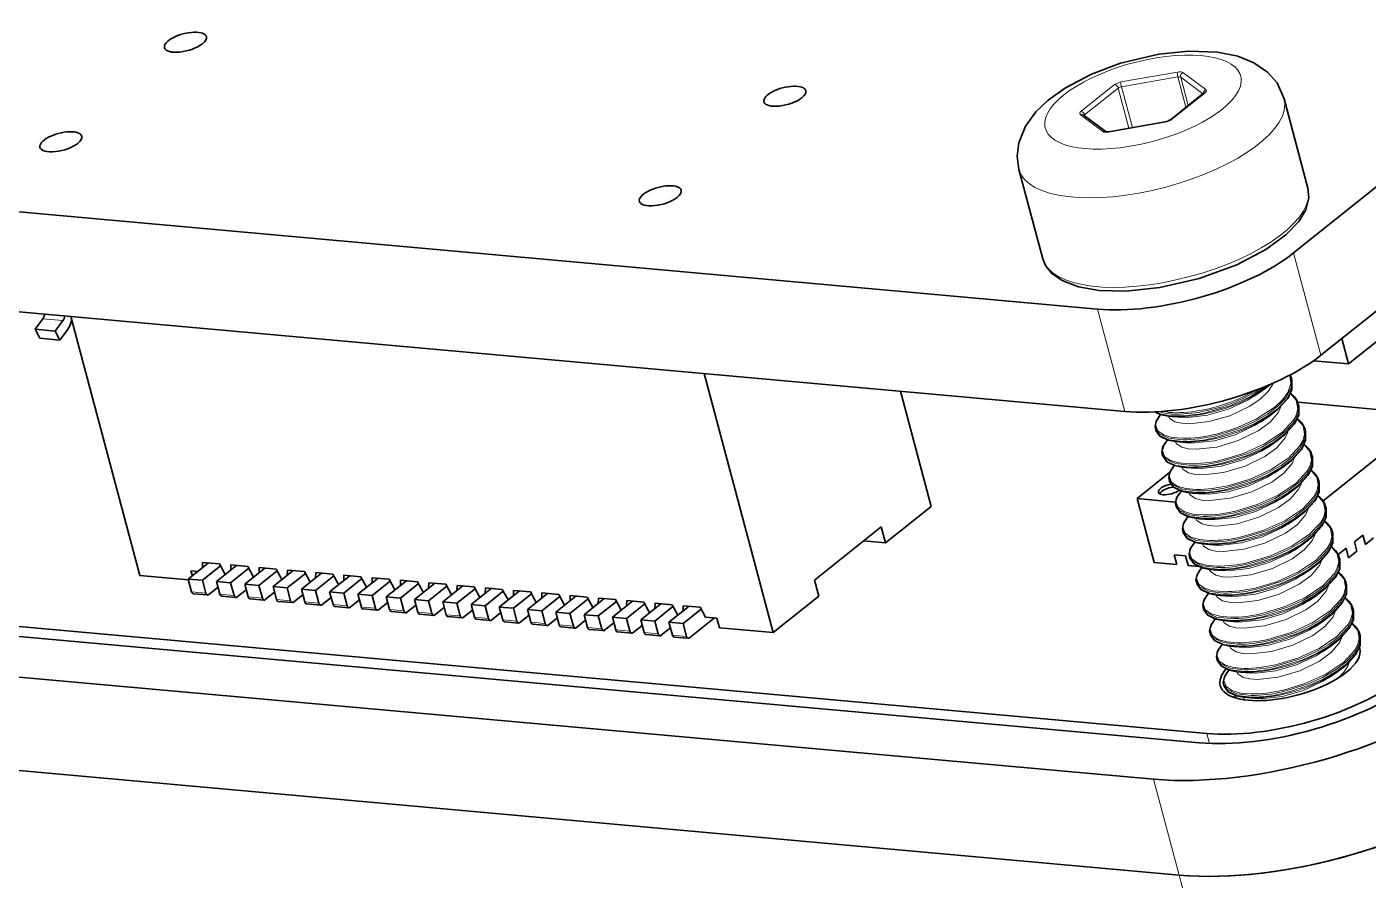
# Model space of a CAD drawing. Extents: x 370 to 946, y 143 to 764.
# Drawn here: x 811.19 to 829.77, y 668.58 to 680.4 of the extents above; entities that cross this region are included whole.
import ezdxf

# ---------------------------------------------------------------- set-up
doc = ezdxf.new("R2010")
doc.units = 0

msp = doc.modelspace()

# ---------------------------------------------------------------- linework, layer by layer
at = {"color": 7, "lineweight": 35, "ltscale": 0.239591}
msp.add_line((828.736, 677.27), (836.224, 683.253), dxfattribs=at)
at = {"color": 7, "lineweight": 35, "ltscale": 0.288073}
msp.add_line((829.114, 675.854), (838.117, 683.047), dxfattribs=at)
at = {"color": 7, "lineweight": 35, "ltscale": 0.290484}
msp.add_line((838.573, 682.985), (829.496, 675.732), dxfattribs=at)
at = {"color": 7, "lineweight": 13, "ltscale": 0.019812}
msp.add_line((827.126, 679.774), (826.345, 679.638), dxfattribs=at)
at = {"color": 7, "lineweight": 13, "ltscale": 0.019811}
msp.add_line((827.133, 679.708), (826.352, 679.572), dxfattribs=at)
at = {"color": 7, "lineweight": 13, "ltscale": 0.010886}
msp.add_line((827.245, 679.287), (827.133, 679.708), dxfattribs=at)
at = {"color": 7, "lineweight": 13, "ltscale": 0.009603}
msp.add_line((827.48, 679.475), (827.172, 679.704), dxfattribs=at)
at = {"color": 7, "lineweight": 13, "ltscale": 0.010145}
msp.add_line((827.276, 679.312), (827.172, 679.704), dxfattribs=at)
at = {"color": 7, "lineweight": 13, "ltscale": 0.009841}
for p, q in [((827.52, 679.532), (827.204, 679.767)), ((825.781, 679.186), (826.096, 678.951))]:
    msp.add_line(p, q, dxfattribs=at)
at = {"color": 7, "lineweight": 13, "ltscale": 0.014879}
for p, q in [((826.256, 679.601), (825.791, 679.23)), ((826.307, 679.553), (825.842, 679.182))]:
    msp.add_line(p, q, dxfattribs=at)
at = {"color": 7, "lineweight": 13, "ltscale": 0.014381}
msp.add_line((826.456, 678.998), (826.307, 679.553), dxfattribs=at)
at = {"color": 7, "lineweight": 13, "ltscale": 0.014637}
msp.add_line((826.503, 679.006), (826.352, 679.572), dxfattribs=at)
at = {"color": 7, "lineweight": 35, "ltscale": 0.014879}
msp.add_line((827.025, 679.111), (827.49, 679.483), dxfattribs=at)
at = {"color": 7, "lineweight": 13, "ltscale": 0.01488}
msp.add_line((827.044, 679.117), (827.509, 679.488), dxfattribs=at)
at = {"color": 7, "lineweight": 35, "ltscale": 0.000136103}
msp.add_line((827.49, 679.483), (827.494, 679.487), dxfattribs=at)
at = {"color": 7, "lineweight": 35, "ltscale": 0.032071}
for p, q in [((828.935, 678.167), (828.604, 679.406)), ((825.264, 677.187), (824.933, 678.427))]:
    msp.add_line(p, q, dxfattribs=at)
at = {"color": 7, "lineweight": 35, "ltscale": 0.009841}
msp.add_line((825.823, 679.182), (826.139, 678.947), dxfattribs=at)
at = {"color": 7, "lineweight": 13, "ltscale": 0.000470419}
msp.add_line((825.847, 679.164), (825.842, 679.182), dxfattribs=at)
at = {"color": 7, "lineweight": 13, "ltscale": 0.019813}
msp.add_line((826.175, 678.944), (826.955, 679.081), dxfattribs=at)
at = {"color": 7, "lineweight": 35, "ltscale": 0.019811}
msp.add_line((826.178, 678.949), (826.959, 679.086), dxfattribs=at)
at = {"color": 7, "lineweight": 35}
for p, q in [((803.31, 678.539), (826.02, 676.492)), ((803.688, 677.122), (826.398, 675.076)), ((827.536, 670.615), (804.826, 672.661)), ((827.43, 670.487), (804.72, 672.533)), ((804.087, 672.027), (826.797, 669.981)), ((827.152, 668.653), (804.442, 670.699)), ((804.442, 670.699), (827.152, 668.653))]:
    msp.add_line(p, q, dxfattribs=at)
at = {"color": 7, "lineweight": 13, "ltscale": 0.036652}
for p, q in [((829.114, 675.854), (828.736, 677.27)), ((826.398, 675.076), (826.02, 676.492))]:
    msp.add_line(p, q, dxfattribs=at)
at = {"color": 7, "lineweight": 35, "ltscale": 0.004451}
for p, q in [((811.415, 676.357), (811.31, 676.213)), ((811.652, 676.063), (811.757, 676.207))]:
    msp.add_line(p, q, dxfattribs=at)
at = {"color": 7, "lineweight": 13, "ltscale": 0.006979}
msp.add_line((811.693, 676.332), (811.415, 676.357), dxfattribs=at)
at = {"color": 7, "lineweight": 35, "ltscale": 0.00445}
msp.add_line((811.693, 676.332), (811.588, 676.188), dxfattribs=at)
at = {"color": 7, "lineweight": 35, "ltscale": 0.092838}
msp.add_line((811.801, 676.391), (812.759, 672.803), dxfattribs=at)
at = {"color": 7, "lineweight": 35, "ltscale": 0.003514}
msp.add_line((811.31, 676.213), (811.374, 676.088), dxfattribs=at)
at = {"color": 7, "lineweight": 35, "ltscale": 0.006978}
msp.add_line((811.588, 676.188), (811.31, 676.213), dxfattribs=at)
at = {"color": 7, "lineweight": 35, "ltscale": 0.003516}
msp.add_line((811.588, 676.188), (811.652, 676.063), dxfattribs=at)
at = {"color": 7, "lineweight": 35, "ltscale": 0.006979}
msp.add_line((811.652, 676.063), (811.374, 676.088), dxfattribs=at)
at = {"color": 7, "lineweight": 35, "ltscale": 0.009098}
msp.add_line((829.402, 676.083), (829.496, 675.732), dxfattribs=at)
at = {"color": 7, "lineweight": 35, "ltscale": 0.012189}
msp.add_line((829.496, 675.732), (829.01, 675.776), dxfattribs=at)
at = {"color": 7, "lineweight": 35, "ltscale": 0.092837}
msp.add_line((820.572, 675.601), (821.53, 672.013), dxfattribs=at)
at = {"color": 7, "lineweight": 35, "ltscale": 0.000356289}
msp.add_line((828.688, 675.58), (828.694, 675.567), dxfattribs=at)
at = {"color": 7, "lineweight": 35, "ltscale": 0.000948534}
for p, q in [((828.694, 675.567), (828.707, 675.531)), ((829.261, 673.442), (829.274, 673.406))]:
    msp.add_line(p, q, dxfattribs=at)
at = {"color": 7, "lineweight": 35, "ltscale": 0.000614414}
for p, q in [((828.713, 675.507), (828.707, 675.531)), ((828.808, 675.153), (828.801, 675.177)), ((826.828, 674.815), (826.822, 674.838)), ((828.902, 674.799), (828.896, 674.823)), ((826.923, 674.46), (826.916, 674.484)), ((827.017, 674.106), (827.011, 674.13)), ((829.091, 674.091), (829.085, 674.115)), ((827.112, 673.752), (827.105, 673.776)), ((829.186, 673.737), (829.179, 673.76)), ((827.206, 673.398), (827.2, 673.422)), ((829.28, 673.383), (829.274, 673.406)), ((829.469, 672.674), (829.463, 672.698)), ((827.49, 672.336), (827.483, 672.359)), ((827.584, 671.982), (827.578, 672.005)), ((829.658, 671.966), (829.652, 671.99)), ((827.773, 671.273), (827.767, 671.297))]:
    msp.add_line(p, q, dxfattribs=at)
at = {"color": 7, "lineweight": 35, "ltscale": 0.041306}
msp.add_line((823.29, 675.356), (823.716, 673.759), dxfattribs=at)
at = {"color": 7, "lineweight": 35, "ltscale": 0.003551}
for p, q in [((828.301, 675.365), (828.184, 675.285)), ((828.396, 675.011), (828.279, 674.931)), ((828.49, 674.657), (828.373, 674.577)), ((828.963, 672.886), (828.846, 672.806)), ((829.152, 672.178), (829.035, 672.098))]:
    msp.add_line(p, q, dxfattribs=at)
at = {"color": 7, "lineweight": 35, "ltscale": 0.00095049}
msp.add_line((828.788, 675.213), (828.801, 675.177), dxfattribs=at)
at = {"color": 7, "lineweight": 35, "ltscale": 0.046425}
msp.add_line((830.643, 675.035), (828.793, 675.201), dxfattribs=at)
at = {"color": 7, "lineweight": 35, "ltscale": 0.001292}
for p, q in [((827.056, 675.006), (827.005, 675.011)), ((827.34, 673.944), (827.288, 673.949)), ((827.623, 672.881), (827.572, 672.887)), ((827.907, 671.819), (827.855, 671.824))]:
    msp.add_line(p, q, dxfattribs=at)
at = {"color": 7, "lineweight": 13, "ltscale": 0.001647}
for p, q in [((827.122, 675.003), (827.056, 675.006)), ((827.311, 674.295), (827.245, 674.298)), ((827.405, 673.941), (827.34, 673.944)), ((827.594, 673.232), (827.529, 673.235)), ((827.689, 672.878), (827.623, 672.881)), ((827.878, 672.17), (827.812, 672.173)), ((827.972, 671.816), (827.907, 671.819)), ((828.161, 671.108), (828.096, 671.111))]:
    msp.add_line(p, q, dxfattribs=at)
at = {"color": 7, "lineweight": 35, "ltscale": 0.003584}
for p, q in [((827.056, 675.006), (827.199, 674.995)), ((827.34, 673.944), (827.483, 673.932)), ((827.623, 672.881), (827.766, 672.87))]:
    msp.add_line(p, q, dxfattribs=at)
at = {"color": 7, "lineweight": 35, "ltscale": 0.047981}
msp.add_line((829.143, 673.837), (830.643, 675.035), dxfattribs=at)
at = {"color": 7, "lineweight": 13, "ltscale": 0.001747}
for p, q in [((827.199, 674.995), (827.269, 674.992)), ((827.294, 674.641), (827.363, 674.638)), ((827.388, 674.287), (827.458, 674.284)), ((827.483, 673.932), (827.552, 673.93)), ((827.577, 673.578), (827.647, 673.576)), ((827.672, 673.224), (827.741, 673.222)), ((827.766, 672.87), (827.836, 672.868)), ((827.861, 672.516), (827.93, 672.513)), ((827.955, 672.162), (828.025, 672.159)), ((828.144, 671.454), (828.214, 671.451)), ((828.239, 671.1), (828.308, 671.097))]:
    msp.add_line(p, q, dxfattribs=at)
at = {"color": 7, "lineweight": 35, "ltscale": 0.000949967}
for p, q in [((828.883, 674.859), (828.896, 674.823)), ((829.45, 672.734), (829.463, 672.698)), ((829.544, 672.38), (829.557, 672.344))]:
    msp.add_line(p, q, dxfattribs=at)
at = {"color": 7, "lineweight": 35, "ltscale": 0.001293}
for p, q in [((827.151, 674.652), (827.099, 674.657)), ((827.245, 674.298), (827.194, 674.303)), ((827.434, 673.589), (827.383, 673.595)), ((827.529, 673.235), (827.477, 673.241)), ((827.718, 672.527), (827.666, 672.532)), ((827.812, 672.173), (827.761, 672.178)), ((828.001, 671.465), (827.95, 671.47)), ((828.096, 671.111), (828.044, 671.116))]:
    msp.add_line(p, q, dxfattribs=at)
at = {"color": 7, "lineweight": 13, "ltscale": 0.001645}
for p, q in [((827.216, 674.649), (827.151, 674.652)), ((827.5, 673.586), (827.434, 673.589)), ((827.783, 672.524), (827.718, 672.527)), ((828.067, 671.462), (828.001, 671.465))]:
    msp.add_line(p, q, dxfattribs=at)
at = {"color": 7, "lineweight": 35, "ltscale": 0.003583}
for p, q in [((827.151, 674.652), (827.294, 674.641)), ((827.245, 674.298), (827.388, 674.287)), ((827.434, 673.589), (827.577, 673.578)), ((827.529, 673.235), (827.672, 673.224)), ((827.718, 672.527), (827.861, 672.516)), ((827.812, 672.173), (827.955, 672.162)), ((827.907, 671.819), (828.05, 671.808)), ((828.001, 671.465), (828.144, 671.454)), ((828.096, 671.111), (828.239, 671.1))]:
    msp.add_line(p, q, dxfattribs=at)
at = {"color": 7, "lineweight": 35, "ltscale": 0.000949057}
for p, q in [((828.977, 674.504), (828.99, 674.469)), ((829.072, 674.15), (829.085, 674.115)), ((829.166, 673.796), (829.179, 673.76)), ((829.355, 673.088), (829.368, 673.052)), ((829.639, 672.026), (829.652, 671.99))]:
    msp.add_line(p, q, dxfattribs=at)
at = {"color": 7, "lineweight": 35, "ltscale": 0.000614022}
for p, q in [((828.997, 674.445), (828.99, 674.469)), ((829.375, 673.029), (829.368, 673.052)), ((827.395, 672.69), (827.389, 672.714)), ((827.679, 671.628), (827.672, 671.651))]:
    msp.add_line(p, q, dxfattribs=at)
at = {"color": 7, "lineweight": 35, "ltscale": 0.003552}
for p, q in [((828.585, 674.303), (828.468, 674.223)), ((828.774, 673.595), (828.657, 673.515)), ((828.868, 673.241), (828.751, 673.16)), ((829.057, 672.532), (828.94, 672.452)), ((829.246, 671.824), (829.129, 671.744))]:
    msp.add_line(p, q, dxfattribs=at)
at = {"color": 7, "lineweight": 35, "ltscale": 0.014436}
msp.add_line((827.019, 674.228), (826.568, 673.867), dxfattribs=at)
at = {"color": 7, "lineweight": 35, "ltscale": 0.003553}
for p, q in [((828.679, 673.949), (828.562, 673.869)), ((829.341, 671.47), (829.224, 671.39))]:
    msp.add_line(p, q, dxfattribs=at)
at = {"color": 7, "lineweight": 35, "ltscale": 0.020249}
msp.add_line((823.716, 673.759), (823.083, 673.254), dxfattribs=at)
at = {"color": 7, "lineweight": 35, "ltscale": 0.01339}
msp.add_line((826.568, 673.867), (827.101, 673.819), dxfattribs=at)
at = {"color": 7, "lineweight": 35, "ltscale": 0.022906}
msp.add_line((826.568, 673.867), (826.804, 672.982), dxfattribs=at)
at = {"color": 7, "lineweight": 35, "ltscale": 0.029453}
msp.add_line((823.024, 673.475), (822.103, 672.74), dxfattribs=at)
at = {"color": 7, "lineweight": 35, "ltscale": 0.005727}
for p, q in [((823.083, 673.254), (823.024, 673.475)), ((822.103, 672.74), (822.162, 672.518))]:
    msp.add_line(p, q, dxfattribs=at)
at = {"color": 7, "lineweight": 35, "ltscale": 0.003682}
for p, q in [((829.693, 673.363), (829.578, 673.271)), ((829.693, 673.363), (829.578, 673.271)), ((829.463, 673.179), (829.348, 673.087)), ((829.463, 673.179), (829.348, 673.087)), ((829.729, 673.23), (829.844, 673.322)), ((829.498, 673.046), (829.613, 673.138))]:
    msp.add_line(p, q, dxfattribs=at)
at = {"color": 7, "lineweight": 35, "ltscale": 0.003437}
for p, q in [((829.729, 673.23), (829.693, 673.363)), ((829.693, 673.363), (829.729, 673.23)), ((827.117, 672.954), (827.082, 673.087)), ((827.082, 673.087), (827.117, 672.954)), ((827.274, 672.94), (827.238, 673.073)), ((827.238, 673.073), (827.274, 672.94)), ((820.786, 672.08), (820.75, 672.213))]:
    msp.add_line(p, q, dxfattribs=at)
at = {"color": 7, "lineweight": 35, "ltscale": 0.007581}
msp.add_line((823.083, 673.254), (822.781, 673.281), dxfattribs=at)
at = {"color": 7, "lineweight": 35, "ltscale": 0.003435}
for p, q in [((829.498, 673.046), (829.463, 673.179)), ((829.463, 673.179), (829.498, 673.046)), ((829.613, 673.138), (829.578, 673.271)), ((829.578, 673.271), (829.613, 673.138))]:
    msp.add_line(p, q, dxfattribs=at)
at = {"color": 7, "lineweight": 35, "ltscale": 0.008919}
for p, q in [((813.429, 672.754), (813.708, 672.977)), ((814.995, 672.613), (815.274, 672.836)), ((815.387, 672.578), (815.665, 672.8)), ((815.778, 672.542), (816.057, 672.765)), ((818.519, 672.295), (818.798, 672.518)), ((818.911, 672.26), (819.189, 672.483)), ((819.302, 672.225), (819.581, 672.448))]:
    msp.add_line(p, q, dxfattribs=at)
at = {"color": 7, "lineweight": 35, "ltscale": 0.00182}
for p, q in [((813.626, 672.911), (813.628, 672.984)), ((814.017, 672.876), (814.019, 672.949)), ((814.409, 672.841), (814.411, 672.913)), ((814.8, 672.805), (814.802, 672.878)), ((816.758, 672.629), (816.76, 672.702)), ((817.15, 672.594), (817.152, 672.666)), ((817.541, 672.558), (817.543, 672.631)), ((817.933, 672.523), (817.935, 672.596)), ((818.324, 672.488), (818.326, 672.561)), ((820.282, 672.311), (820.284, 672.384))]:
    msp.add_line(p, q, dxfattribs=at)
at = {"color": 7, "lineweight": 35, "ltscale": 0.005897}
for p, q in [((813.863, 672.963), (813.628, 672.984)), ((814.254, 672.927), (814.019, 672.949)), ((814.646, 672.892), (814.411, 672.913)), ((815.037, 672.857), (814.802, 672.878)), ((815.429, 672.822), (815.194, 672.843)), ((816.212, 672.751), (815.977, 672.772)), ((816.604, 672.716), (816.369, 672.737)), ((816.995, 672.681), (816.76, 672.702)), ((817.387, 672.645), (817.152, 672.666)), ((818.17, 672.575), (817.935, 672.596)), ((818.561, 672.539), (818.326, 672.561)), ((818.953, 672.504), (818.718, 672.525)), ((819.344, 672.469), (819.109, 672.49)), ((819.736, 672.434), (819.501, 672.455)), ((820.128, 672.398), (819.893, 672.419)), ((820.519, 672.363), (820.284, 672.384))]:
    msp.add_line(p, q, dxfattribs=at)
at = {"color": 7, "lineweight": 35, "ltscale": 0.003885}
for p, q in [((813.863, 672.963), (813.937, 672.826)), ((815.82, 672.786), (815.895, 672.65)), ((816.212, 672.751), (816.287, 672.615)), ((816.604, 672.716), (816.678, 672.579)), ((816.995, 672.681), (817.07, 672.544)), ((818.953, 672.504), (819.027, 672.368)), ((819.736, 672.434), (819.811, 672.297)), ((820.128, 672.398), (820.202, 672.262)), ((820.519, 672.363), (820.594, 672.227))]:
    msp.add_line(p, q, dxfattribs=at)
at = {"color": 7, "lineweight": 35, "ltscale": 0.007863}
msp.add_line((826.804, 672.982), (827.117, 672.954), dxfattribs=at)
at = {"color": 7, "lineweight": 35, "ltscale": 0.003931}
for p, q in [((827.238, 673.073), (827.082, 673.087)), ((827.238, 673.073), (827.082, 673.087)), ((820.75, 672.213), (820.594, 672.227))]:
    msp.add_line(p, q, dxfattribs=at)
at = {"color": 7, "lineweight": 35, "ltscale": 0.000615888}
msp.add_line((827.301, 673.044), (827.294, 673.068), dxfattribs=at)
at = {"color": 7, "lineweight": 35, "ltscale": 0.0169}
msp.add_line((813.432, 672.742), (812.759, 672.803), dxfattribs=at)
at = {"color": 7, "lineweight": 35, "ltscale": 0.001794}
msp.add_line((813.467, 672.869), (813.486, 672.799), dxfattribs=at)
at = {"color": 7, "lineweight": 35, "ltscale": 0.002373}
msp.add_line((813.562, 672.86), (813.467, 672.869), dxfattribs=at)
at = {"color": 7, "lineweight": 35, "ltscale": 0.008055}
for p, q in [((813.625, 672.736), (813.876, 672.938)), ((814.016, 672.701), (814.268, 672.902)), ((814.799, 672.631), (815.051, 672.832)), ((815.191, 672.595), (815.443, 672.796)), ((815.583, 672.56), (815.834, 672.761)), ((816.757, 672.454), (817.009, 672.655)), ((817.149, 672.419), (817.4, 672.62)), ((817.54, 672.384), (817.792, 672.585)), ((818.715, 672.278), (818.967, 672.479)), ((819.107, 672.242), (819.358, 672.444)), ((819.498, 672.207), (819.75, 672.408)), ((820.281, 672.137), (820.533, 672.338))]:
    msp.add_line(p, q, dxfattribs=at)
at = {"color": 7, "lineweight": 35, "ltscale": 0.008918}
for p, q in [((813.821, 672.719), (814.099, 672.941)), ((814.212, 672.684), (814.491, 672.906)), ((814.604, 672.648), (814.882, 672.871)), ((816.17, 672.507), (816.449, 672.73)), ((816.561, 672.472), (816.84, 672.694)), ((816.953, 672.437), (817.232, 672.659)), ((817.345, 672.401), (817.623, 672.624)), ((817.736, 672.366), (818.015, 672.589)), ((818.128, 672.331), (818.406, 672.553)), ((819.694, 672.19), (819.973, 672.412)), ((820.085, 672.154), (820.364, 672.377))]:
    msp.add_line(p, q, dxfattribs=at)
at = {"color": 7, "lineweight": 35, "ltscale": 0.000407533}
for p, q in [((813.953, 672.825), (813.937, 672.826)), ((814.345, 672.79), (814.329, 672.791)), ((814.737, 672.754), (814.72, 672.756)), ((815.128, 672.719), (815.112, 672.721)), ((815.911, 672.649), (815.895, 672.65)), ((816.303, 672.613), (816.287, 672.615)), ((816.694, 672.578), (816.678, 672.579)), ((817.869, 672.472), (817.853, 672.474)), ((818.261, 672.437), (818.244, 672.438)), ((818.652, 672.402), (818.636, 672.403)), ((819.044, 672.366), (819.027, 672.368)), ((819.435, 672.331), (819.419, 672.332)), ((819.827, 672.296), (819.811, 672.297)), ((820.218, 672.26), (820.202, 672.262))]:
    msp.add_line(p, q, dxfattribs=at)
at = {"color": 7, "lineweight": 35, "ltscale": 0.003884}
for p, q in [((814.254, 672.927), (814.329, 672.791)), ((814.646, 672.892), (814.72, 672.756)), ((815.037, 672.857), (815.112, 672.721)), ((815.429, 672.822), (815.503, 672.685)), ((817.387, 672.645), (817.461, 672.509)), ((817.778, 672.61), (817.853, 672.474)), ((818.17, 672.575), (818.244, 672.438)), ((818.561, 672.539), (818.636, 672.403))]:
    msp.add_line(p, q, dxfattribs=at)
at = {"color": 7, "lineweight": 35, "ltscale": 0.008052}
msp.add_line((814.408, 672.666), (814.66, 672.867), dxfattribs=at)
at = {"color": 7, "lineweight": 35, "ltscale": 0.001821}
for p, q in [((815.192, 672.77), (815.194, 672.843)), ((815.583, 672.735), (815.585, 672.808)), ((815.975, 672.699), (815.977, 672.772)), ((816.366, 672.664), (816.369, 672.737)), ((818.716, 672.452), (818.718, 672.525)), ((819.107, 672.417), (819.109, 672.49)), ((819.499, 672.382), (819.501, 672.455)), ((819.891, 672.347), (819.893, 672.419))]:
    msp.add_line(p, q, dxfattribs=at)
at = {"color": 7, "lineweight": 35, "ltscale": 0.005898}
for p, q in [((815.82, 672.786), (815.585, 672.808)), ((817.778, 672.61), (817.543, 672.631))]:
    msp.add_line(p, q, dxfattribs=at)
at = {"color": 7, "lineweight": 35, "ltscale": 0.003596}
msp.add_line((827.274, 672.94), (827.417, 672.927), dxfattribs=at)
at = {"color": 7, "lineweight": 35, "ltscale": 0.004582}
for p, q in [((813.476, 672.577), (813.429, 672.754)), ((814.064, 672.524), (814.016, 672.701)), ((818.566, 672.118), (818.519, 672.295)), ((819.545, 672.03), (819.498, 672.207)), ((820.133, 671.977), (820.085, 672.154))]:
    msp.add_line(p, q, dxfattribs=at)
at = {"color": 7, "lineweight": 35, "ltscale": 0.004915}
for p, q in [((813.625, 672.736), (813.429, 672.754)), ((814.408, 672.666), (814.212, 672.684)), ((814.799, 672.631), (814.604, 672.648)), ((813.696, 672.533), (813.5, 672.55)), ((814.871, 672.427), (814.675, 672.444)), ((815.263, 672.391), (815.067, 672.409)), ((815.974, 672.525), (815.778, 672.542)), ((816.366, 672.489), (816.17, 672.507)), ((816.757, 672.454), (816.561, 672.472)), ((816.046, 672.321), (815.85, 672.339)), ((816.437, 672.286), (816.241, 672.303)), ((816.829, 672.25), (816.633, 672.268)), ((817.932, 672.348), (817.736, 672.366)), ((818.323, 672.313), (818.128, 672.331)), ((818.715, 672.278), (818.519, 672.295)), ((818.003, 672.144), (817.808, 672.162)), ((818.395, 672.109), (818.199, 672.127)), ((818.786, 672.074), (818.591, 672.091)), ((819.89, 672.172), (819.694, 672.19)), ((820.281, 672.137), (820.085, 672.154)), ((819.961, 671.968), (819.765, 671.986)), ((820.353, 671.933), (820.157, 671.95))]:
    msp.add_line(p, q, dxfattribs=at)
at = {"color": 7, "lineweight": 35, "ltscale": 0.004581}
for p, q in [((813.672, 672.559), (813.625, 672.736)), ((813.868, 672.542), (813.821, 672.719)), ((814.259, 672.506), (814.212, 672.684)), ((814.455, 672.489), (814.408, 672.666)), ((814.651, 672.471), (814.604, 672.648)), ((815.238, 672.418), (815.191, 672.595)), ((815.434, 672.401), (815.387, 672.578)), ((815.63, 672.383), (815.583, 672.56)), ((815.826, 672.365), (815.778, 672.542)), ((816.021, 672.348), (815.974, 672.525)), ((816.217, 672.33), (816.17, 672.507)), ((816.413, 672.312), (816.366, 672.489)), ((816.609, 672.295), (816.561, 672.472)), ((816.804, 672.277), (816.757, 672.454)), ((817, 672.259), (816.953, 672.437)), ((817.196, 672.242), (817.149, 672.419)), ((817.392, 672.224), (817.345, 672.401)), ((817.588, 672.207), (817.54, 672.384)), ((817.783, 672.189), (817.736, 672.366)), ((817.979, 672.171), (817.932, 672.348)), ((818.175, 672.154), (818.128, 672.331)), ((818.762, 672.101), (818.715, 672.278)), ((818.958, 672.083), (818.911, 672.26)), ((819.154, 672.065), (819.107, 672.242)), ((819.35, 672.048), (819.302, 672.225)), ((819.741, 672.012), (819.694, 672.19)), ((819.937, 671.995), (819.89, 672.172)), ((820.328, 671.96), (820.281, 672.137))]:
    msp.add_line(p, q, dxfattribs=at)
at = {"color": 7, "lineweight": 35, "ltscale": 0.004119}
for p, q in [((813.841, 672.641), (813.713, 672.538)), ((814.233, 672.606), (814.104, 672.503)), ((814.624, 672.57), (814.496, 672.468)), ((815.016, 672.535), (814.887, 672.432)), ((815.408, 672.5), (815.279, 672.397)), ((815.799, 672.465), (815.67, 672.362)), ((816.974, 672.359), (816.845, 672.256)), ((817.365, 672.323), (817.237, 672.221)), ((817.757, 672.288), (817.628, 672.185)), ((818.54, 672.218), (818.411, 672.115)), ((818.932, 672.182), (818.803, 672.079)), ((819.323, 672.147), (819.194, 672.044))]:
    msp.add_line(p, q, dxfattribs=at)
at = {"color": 7, "lineweight": 35, "ltscale": 0.004913}
for p, q in [((814.016, 672.701), (813.821, 672.719)), ((815.191, 672.595), (814.995, 672.613)), ((814.088, 672.497), (813.892, 672.515)), ((814.479, 672.462), (814.284, 672.48)), ((815.583, 672.56), (815.387, 672.578)), ((817.149, 672.419), (816.953, 672.437)), ((815.654, 672.356), (815.458, 672.374)), ((817.22, 672.215), (817.025, 672.233)), ((817.54, 672.384), (817.345, 672.401)), ((819.107, 672.242), (818.911, 672.26)), ((819.498, 672.207), (819.302, 672.225)), ((817.612, 672.18), (817.416, 672.197)), ((819.178, 672.039), (818.982, 672.056)), ((819.57, 672.003), (819.374, 672.021))]:
    msp.add_line(p, q, dxfattribs=at)
at = {"color": 7, "lineweight": 35, "ltscale": 0.00458}
for p, q in [((814.847, 672.454), (814.799, 672.631)), ((815.042, 672.436), (814.995, 672.613)), ((818.371, 672.136), (818.323, 672.313))]:
    msp.add_line(p, q, dxfattribs=at)
at = {"color": 7, "lineweight": 35, "ltscale": 0.000409052}
for p, q in [((815.52, 672.684), (815.503, 672.685)), ((817.086, 672.543), (817.07, 672.544)), ((817.477, 672.507), (817.461, 672.509))]:
    msp.add_line(p, q, dxfattribs=at)
at = {"color": 7, "lineweight": 35, "ltscale": 0.008053}
for p, q in [((815.974, 672.525), (816.226, 672.726)), ((816.366, 672.489), (816.617, 672.691)), ((817.932, 672.348), (818.184, 672.549)), ((818.323, 672.313), (818.575, 672.514)), ((819.89, 672.172), (820.141, 672.373))]:
    msp.add_line(p, q, dxfattribs=at)
at = {"color": 7, "lineweight": 13, "ltscale": 0.004913}
for p, q in [((813.672, 672.559), (813.476, 672.577)), ((815.238, 672.418), (815.042, 672.436)), ((815.63, 672.383), (815.434, 672.401)), ((817.196, 672.242), (817, 672.259)), ((817.588, 672.207), (817.392, 672.224)), ((818.762, 672.101), (818.566, 672.118)), ((819.154, 672.065), (818.958, 672.083)), ((820.328, 671.96), (820.133, 671.977))]:
    msp.add_line(p, q, dxfattribs=at)
at = {"color": 7, "lineweight": 13, "ltscale": 0.004915}
for p, q in [((814.064, 672.524), (813.868, 672.542)), ((814.455, 672.489), (814.259, 672.506)), ((814.847, 672.454), (814.651, 672.471)), ((816.021, 672.348), (815.826, 672.365)), ((816.413, 672.312), (816.217, 672.33)), ((816.804, 672.277), (816.609, 672.295)), ((817.979, 672.171), (817.783, 672.189)), ((818.371, 672.136), (818.175, 672.154)), ((819.545, 672.03), (819.35, 672.048)), ((819.937, 671.995), (819.741, 672.012))]:
    msp.add_line(p, q, dxfattribs=at)
at = {"color": 7, "lineweight": 35, "ltscale": 0.00412}
for p, q in [((816.191, 672.429), (816.062, 672.326)), ((816.582, 672.394), (816.453, 672.291)), ((818.148, 672.253), (818.02, 672.15)), ((820.106, 672.076), (819.977, 671.974))]:
    msp.add_line(p, q, dxfattribs=at)
at = {"color": 7, "lineweight": 35, "ltscale": 0.003886}
msp.add_line((819.344, 672.469), (819.419, 672.332), dxfattribs=at)
at = {"color": 7, "lineweight": 35, "ltscale": 0.02025}
msp.add_line((822.162, 672.518), (821.53, 672.013), dxfattribs=at)
at = {"color": 7, "lineweight": 35, "ltscale": 0.00061294}
msp.add_line((829.564, 672.32), (829.557, 672.344), dxfattribs=at)
at = {"color": 7, "lineweight": 35, "ltscale": 0.004118}
msp.add_line((819.715, 672.112), (819.586, 672.009), dxfattribs=at)
at = {"color": 7, "lineweight": 35, "ltscale": 0.011108}
msp.add_line((820.716, 672.216), (820.369, 671.938), dxfattribs=at)
at = {"color": 7, "lineweight": 35, "ltscale": 0.018674}
msp.add_line((821.53, 672.013), (820.786, 672.08), dxfattribs=at)
at = {"color": 7, "lineweight": 13, "ltscale": 0.001748}
msp.add_line((828.05, 671.808), (828.119, 671.805), dxfattribs=at)
at = {"color": 7, "lineweight": 35, "ltscale": 0.000862613}
msp.add_line((827.934, 671.139), (827.912, 671.113), dxfattribs=at)
at = {"color": 7, "lineweight": 13, "ltscale": 0.000860017}
msp.add_line((827.913, 671.113), (827.935, 671.139), dxfattribs=at)
at = {"color": 7, "lineweight": 13, "ltscale": 0.003552}
msp.add_line((827.536, 670.615), (827.572, 670.477), dxfattribs=at)
at = {"color": 7, "lineweight": 13, "ltscale": 0.034361}
msp.add_line((827.152, 668.653), (826.797, 669.981), dxfattribs=at)
at = {"color": 7, "lineweight": 13, "ltscale": 0.054976}
msp.add_line((827.152, 668.653), (827.719, 666.528), dxfattribs=at)
at = {"color": 7, "lineweight": 35}
for points in [[(824.933, 678.427), (824.908, 678.608), (824.93, 678.794), (825.022, 679.026), (825.165, 679.223), (825.336, 679.386), (825.576, 679.557), (825.936, 679.746), (826.339, 679.896), (826.869, 680.022)], [(828.604, 679.406), (828.506, 679.624), (828.375, 679.774), (828.186, 679.905), (827.964, 679.994), (827.684, 680.051), (827.287, 680.065), (826.869, 680.022)], [(826.883, 676.791), (827.43, 676.917), (827.949, 677.107), (828.35, 677.317), (828.63, 677.521), (828.808, 677.707), (828.904, 677.868), (828.947, 678.034), (828.935, 678.167)], [(826.883, 676.791), (826.411, 676.742), (826.042, 676.751), (825.759, 676.8), (825.531, 676.886), (825.384, 676.99), (825.301, 677.096), (825.264, 677.187)], [(828.713, 675.507), (828.712, 675.379), (828.654, 675.255), (828.517, 675.104), (828.396, 675.011)], [(826.895, 675.035), (826.832, 674.941), (826.817, 674.867), (826.822, 674.838)], [(828.808, 675.153), (828.807, 675.025), (828.748, 674.901), (828.611, 674.749), (828.49, 674.657)], [(826.829, 674.813), (826.884, 674.734), (826.998, 674.678), (827.099, 674.657)], [(826.989, 674.681), (826.926, 674.587), (826.912, 674.513), (826.916, 674.484)], [(828.902, 674.799), (828.901, 674.671), (828.843, 674.547), (828.706, 674.395), (828.585, 674.303)], [(826.923, 674.459), (826.979, 674.379), (827.093, 674.324), (827.194, 674.303)], [(827.084, 674.327), (827.021, 674.233), (827.006, 674.159), (827.011, 674.13)], [(828.997, 674.445), (828.996, 674.317), (828.938, 674.193), (828.8, 674.041), (828.679, 673.949)], [(827.018, 674.105), (827.073, 674.025), (827.187, 673.97), (827.288, 673.949)], [(829.091, 674.091), (829.09, 673.963), (829.032, 673.838), (828.895, 673.687), (828.774, 673.595)], [(827.178, 673.972), (827.115, 673.879), (827.101, 673.805), (827.105, 673.776)], [(827.112, 673.751), (827.168, 673.671), (827.282, 673.616), (827.383, 673.595)], [(829.186, 673.737), (829.185, 673.609), (829.126, 673.484), (828.989, 673.333), (828.868, 673.241)], [(827.273, 673.618), (827.21, 673.525), (827.195, 673.451), (827.2, 673.422)], [(827.207, 673.397), (827.262, 673.317), (827.376, 673.261), (827.477, 673.241)], [(829.28, 673.383), (829.279, 673.255), (829.221, 673.13), (829.084, 672.979), (828.963, 672.886)], [(827.367, 673.264), (827.304, 673.171), (827.29, 673.096), (827.294, 673.068)], [(827.301, 673.043), (827.357, 672.963), (827.471, 672.907), (827.572, 672.887)], [(829.375, 673.029), (829.374, 672.9), (829.315, 672.776), (829.178, 672.625), (829.057, 672.532)], [(827.462, 672.91), (827.399, 672.817), (827.384, 672.742), (827.389, 672.714)], [(827.396, 672.688), (827.451, 672.609), (827.565, 672.553), (827.666, 672.532)], [(829.469, 672.674), (829.468, 672.546), (829.41, 672.422), (829.273, 672.271), (829.152, 672.178)], [(827.556, 672.556), (827.493, 672.463), (827.479, 672.388), (827.483, 672.359)], [(827.49, 672.334), (827.546, 672.255), (827.66, 672.199), (827.761, 672.178)], [(829.564, 672.32), (829.563, 672.192), (829.505, 672.068), (829.367, 671.917), (829.246, 671.824)], [(827.651, 672.202), (827.588, 672.108), (827.573, 672.034), (827.578, 672.005)], [(827.585, 671.98), (827.64, 671.901), (827.754, 671.845), (827.855, 671.824)], [(827.745, 671.848), (827.682, 671.754), (827.668, 671.68), (827.672, 671.651)], [(829.658, 671.966), (829.657, 671.838), (829.599, 671.714), (829.462, 671.562), (829.341, 671.47)], [(827.679, 671.626), (827.735, 671.546), (827.849, 671.491), (827.95, 671.47)], [(827.84, 671.494), (827.777, 671.4), (827.762, 671.326), (827.767, 671.297)], [(827.774, 671.272), (827.829, 671.192), (827.943, 671.137), (828.044, 671.116)]]:
    msp.add_lwpolyline(points, dxfattribs=at)
at = {"color": 7, "lineweight": 13}
for points in [[(828.682, 675.576), (828.699, 675.462), (828.656, 675.338), (828.583, 675.237), (828.481, 675.14), (828.218, 674.967), (827.934, 674.842), (827.635, 674.753)], [(827.293, 674.904), (827.566, 674.934), (827.852, 675.016), (828.12, 675.142), (828.266, 675.239), (828.383, 675.35), (828.455, 675.467)], [(828.38, 675.434), (828.135, 675.278), (827.851, 675.153), (827.55, 675.064)], [(828.707, 675.531), (828.703, 675.401), (828.63, 675.264), (828.519, 675.146), (828.373, 675.036), (828.191, 674.931), (827.992, 674.842), (827.639, 674.734)], [(828.713, 675.507), (828.709, 675.377), (828.636, 675.24), (828.525, 675.122), (828.38, 675.013), (828.198, 674.908), (827.998, 674.819), (827.645, 674.71)], [(827.269, 674.992), (827.544, 675.023), (827.832, 675.106), (828.101, 675.233), (828.184, 675.285)], [(828.692, 675.323), (828.773, 675.229), (828.794, 675.115), (828.774, 675.033), (828.73, 674.951), (828.58, 674.79), (828.333, 674.624), (828.04, 674.492), (827.729, 674.399)], [(827.202, 674.703), (827.054, 674.716), (826.935, 674.751), (826.855, 674.805), (826.823, 674.889), (826.857, 674.986), (826.895, 675.035)], [(827, 675.012), (827.017, 674.98), (827.091, 674.933), (827.183, 674.911), (827.293, 674.904)], [(827.387, 674.55), (827.672, 674.582), (827.969, 674.671), (828.245, 674.805), (828.411, 674.927), (828.526, 675.064), (828.56, 675.144)], [(828.801, 675.177), (828.797, 675.047), (828.725, 674.91), (828.613, 674.792), (828.468, 674.682), (828.286, 674.577), (828.086, 674.488), (827.733, 674.38)], [(828.808, 675.153), (828.804, 675.023), (828.731, 674.886), (828.619, 674.768), (828.474, 674.658), (828.292, 674.553), (828.093, 674.465), (827.739, 674.356)], [(827.201, 674.683), (827.008, 674.706), (826.872, 674.766), (826.822, 674.838)], [(827.363, 674.638), (827.638, 674.669), (827.926, 674.752), (828.196, 674.879), (828.279, 674.931)], [(828.787, 674.969), (828.868, 674.874), (828.888, 674.76), (828.869, 674.679), (828.824, 674.597), (828.674, 674.435), (828.427, 674.27), (828.134, 674.138), (827.824, 674.045)], [(828.896, 674.823), (828.892, 674.693), (828.819, 674.556), (828.708, 674.438), (828.562, 674.328), (828.38, 674.223), (828.181, 674.134), (827.828, 674.026)], [(827.206, 674.66), (827.013, 674.682), (826.878, 674.742), (826.828, 674.815)], [(827.296, 674.349), (827.149, 674.362), (827.029, 674.396), (826.95, 674.451), (826.918, 674.535), (826.952, 674.632), (826.99, 674.681)], [(827.094, 674.658), (827.112, 674.626), (827.186, 674.579), (827.277, 674.557), (827.387, 674.55)], [(827.482, 674.196), (827.766, 674.228), (828.064, 674.317), (828.339, 674.451), (828.505, 674.573), (828.621, 674.71), (828.654, 674.79)], [(828.902, 674.799), (828.898, 674.669), (828.825, 674.532), (828.714, 674.414), (828.569, 674.304), (828.387, 674.199), (828.187, 674.11), (827.834, 674.002)], [(827.296, 674.329), (827.102, 674.352), (826.966, 674.412), (826.916, 674.484)], [(827.3, 674.305), (827.108, 674.328), (826.973, 674.388), (826.923, 674.46)], [(827.458, 674.284), (827.733, 674.315), (828.021, 674.398), (828.29, 674.525), (828.373, 674.577)], [(828.881, 674.615), (828.962, 674.52), (828.983, 674.406), (828.963, 674.325), (828.919, 674.242), (828.769, 674.081), (828.522, 673.916), (828.229, 673.784), (827.918, 673.691)], [(828.99, 674.469), (828.986, 674.339), (828.914, 674.202), (828.802, 674.084), (828.657, 673.974), (828.475, 673.869), (828.275, 673.78), (827.922, 673.672)], [(827.391, 673.995), (827.243, 674.008), (827.124, 674.042), (827.044, 674.097), (827.012, 674.181), (827.046, 674.278), (827.084, 674.326)], [(827.189, 674.304), (827.206, 674.272), (827.28, 674.224), (827.372, 674.202), (827.482, 674.196)], [(827.576, 673.841), (827.861, 673.874), (828.158, 673.963), (828.434, 674.097), (828.6, 674.219), (828.715, 674.356), (828.749, 674.436)], [(828.997, 674.445), (828.993, 674.315), (828.92, 674.178), (828.808, 674.06), (828.663, 673.95), (828.481, 673.845), (828.282, 673.756), (827.928, 673.648)], [(827.39, 673.975), (827.197, 673.997), (827.061, 674.058), (827.011, 674.13)], [(827.395, 673.951), (827.202, 673.974), (827.067, 674.034), (827.017, 674.106)], [(827.552, 673.93), (827.828, 673.961), (828.115, 674.044), (828.385, 674.171), (828.468, 674.223)], [(827.671, 673.487), (827.955, 673.52), (828.253, 673.609), (828.528, 673.743), (828.694, 673.865), (828.81, 674.002), (828.843, 674.082)], [(828.976, 674.261), (829.057, 674.166), (829.078, 674.052), (829.058, 673.971), (829.013, 673.888), (828.863, 673.727), (828.616, 673.562), (828.323, 673.43), (828.013, 673.337)], [(829.085, 674.115), (829.081, 673.985), (829.008, 673.848), (828.897, 673.73), (828.751, 673.62), (828.569, 673.515), (828.37, 673.426), (828.017, 673.318)], [(829.091, 674.091), (829.087, 673.961), (829.014, 673.824), (828.903, 673.706), (828.758, 673.596), (828.576, 673.491), (828.376, 673.402), (828.023, 673.294)], [(827.485, 673.641), (827.338, 673.654), (827.218, 673.688), (827.139, 673.743), (827.107, 673.827), (827.141, 673.924), (827.179, 673.972)], [(827.283, 673.95), (827.301, 673.918), (827.375, 673.87), (827.466, 673.848), (827.576, 673.841)], [(829.07, 673.907), (829.151, 673.812), (829.172, 673.698), (829.152, 673.617), (829.108, 673.534), (828.958, 673.373), (828.711, 673.208), (828.418, 673.075), (828.107, 672.983)], [(827.485, 673.621), (827.291, 673.643), (827.156, 673.704), (827.105, 673.776)], [(827.489, 673.597), (827.297, 673.62), (827.162, 673.68), (827.112, 673.752)], [(827.647, 673.576), (827.922, 673.607), (828.21, 673.69), (828.479, 673.816), (828.562, 673.869)], [(827.765, 673.133), (828.05, 673.166), (828.347, 673.254), (828.623, 673.389), (828.789, 673.511), (828.904, 673.648), (828.938, 673.728)], [(829.179, 673.76), (829.175, 673.63), (829.103, 673.494), (828.991, 673.376), (828.846, 673.266), (828.664, 673.161), (828.464, 673.072), (828.111, 672.963)], [(829.186, 673.737), (829.182, 673.607), (829.109, 673.47), (828.997, 673.352), (828.852, 673.242), (828.67, 673.137), (828.471, 673.048), (828.117, 672.94)], [(827.58, 673.287), (827.432, 673.3), (827.313, 673.334), (827.233, 673.389), (827.201, 673.472), (827.235, 673.57), (827.273, 673.618)], [(827.378, 673.596), (827.395, 673.564), (827.469, 673.516), (827.561, 673.494), (827.671, 673.487)], [(829.165, 673.553), (829.246, 673.458), (829.266, 673.344), (829.247, 673.263), (829.202, 673.18), (829.052, 673.019), (828.805, 672.854), (828.512, 672.721), (828.202, 672.629)], [(827.579, 673.267), (827.386, 673.289), (827.25, 673.35), (827.2, 673.422)], [(827.584, 673.243), (827.391, 673.266), (827.256, 673.326), (827.206, 673.398)], [(827.741, 673.222), (828.016, 673.253), (828.304, 673.336), (828.574, 673.462), (828.657, 673.515)], [(827.86, 672.779), (828.144, 672.812), (828.442, 672.9), (828.717, 673.035), (828.883, 673.157), (828.999, 673.293), (829.032, 673.374)], [(829.274, 673.406), (829.27, 673.276), (829.197, 673.139), (829.086, 673.021), (828.94, 672.912), (828.758, 672.807), (828.559, 672.718), (828.206, 672.609)], [(829.28, 673.383), (829.276, 673.253), (829.203, 673.116), (829.092, 672.998), (828.947, 672.888), (828.765, 672.783), (828.565, 672.694), (828.212, 672.586)], [(827.674, 672.933), (827.527, 672.946), (827.407, 672.98), (827.328, 673.035), (827.296, 673.118), (827.33, 673.216), (827.368, 673.264)], [(827.472, 673.241), (827.49, 673.21), (827.564, 673.162), (827.655, 673.14), (827.765, 673.133)], [(827.836, 672.868), (828.111, 672.898), (828.399, 672.982), (828.668, 673.108), (828.751, 673.16)], [(829.259, 673.198), (829.34, 673.104), (829.361, 672.99), (829.341, 672.909), (829.297, 672.826), (829.147, 672.665), (828.9, 672.5), (828.607, 672.367), (828.296, 672.275)], [(827.674, 672.913), (827.48, 672.935), (827.344, 672.995), (827.294, 673.068)], [(827.678, 672.889), (827.486, 672.912), (827.351, 672.972), (827.301, 673.044)], [(827.954, 672.425), (828.239, 672.458), (828.536, 672.546), (828.812, 672.681), (828.978, 672.802), (829.093, 672.939), (829.127, 673.02)], [(829.368, 673.052), (829.364, 672.922), (829.292, 672.785), (829.18, 672.667), (829.035, 672.557), (828.853, 672.452), (828.653, 672.364), (828.3, 672.255)], [(829.375, 673.029), (829.371, 672.898), (829.298, 672.762), (829.186, 672.644), (829.041, 672.534), (828.859, 672.429), (828.66, 672.34), (828.306, 672.231)], [(827.769, 672.579), (827.621, 672.592), (827.502, 672.626), (827.422, 672.681), (827.39, 672.764), (827.424, 672.862), (827.462, 672.91)], [(827.567, 672.887), (827.584, 672.856), (827.658, 672.808), (827.75, 672.786), (827.86, 672.779)], [(827.93, 672.513), (828.206, 672.544), (828.493, 672.627), (828.763, 672.754), (828.846, 672.806)], [(829.354, 672.844), (829.435, 672.75), (829.456, 672.636), (829.436, 672.555), (829.391, 672.472), (829.241, 672.311), (828.994, 672.146), (828.701, 672.013), (828.391, 671.921)], [(827.768, 672.559), (827.575, 672.581), (827.439, 672.641), (827.389, 672.714)], [(827.773, 672.535), (827.58, 672.557), (827.445, 672.618), (827.395, 672.69)], [(828.049, 672.071), (828.333, 672.104), (828.631, 672.192), (828.906, 672.327), (829.072, 672.448), (829.188, 672.585), (829.221, 672.666)], [(829.463, 672.698), (829.459, 672.568), (829.386, 672.431), (829.275, 672.313), (829.129, 672.203), (828.947, 672.098), (828.748, 672.009), (828.395, 671.901)], [(829.469, 672.674), (829.465, 672.544), (829.392, 672.407), (829.281, 672.289), (829.136, 672.18), (828.954, 672.075), (828.754, 671.986), (828.401, 671.877)], [(827.863, 672.224), (827.716, 672.238), (827.596, 672.272), (827.517, 672.327), (827.485, 672.41), (827.519, 672.508), (827.557, 672.556)], [(827.661, 672.533), (827.679, 672.502), (827.753, 672.454), (827.844, 672.432), (827.954, 672.425)], [(828.025, 672.159), (828.3, 672.19), (828.588, 672.273), (828.857, 672.4), (828.94, 672.452)], [(829.448, 672.49), (829.529, 672.396), (829.55, 672.282), (829.53, 672.201), (829.486, 672.118), (829.336, 671.957), (829.089, 671.791), (828.796, 671.659), (828.485, 671.566)], [(827.863, 672.205), (827.669, 672.227), (827.534, 672.287), (827.483, 672.359)], [(827.867, 672.181), (827.675, 672.203), (827.54, 672.264), (827.49, 672.336)], [(828.143, 671.717), (828.428, 671.75), (828.725, 671.838), (829.001, 671.972), (829.167, 672.094), (829.282, 672.231), (829.316, 672.312)], [(829.557, 672.344), (829.553, 672.214), (829.481, 672.077), (829.369, 671.959), (829.224, 671.849), (829.042, 671.744), (828.842, 671.655), (828.489, 671.547)], [(829.564, 672.32), (829.56, 672.19), (829.487, 672.053), (829.375, 671.935), (829.23, 671.826), (829.048, 671.72), (828.849, 671.632), (828.495, 671.523)], [(827.958, 671.87), (827.81, 671.883), (827.691, 671.918), (827.611, 671.973), (827.579, 672.056), (827.613, 672.153), (827.651, 672.202)], [(827.756, 672.179), (827.773, 672.147), (827.847, 672.1), (827.939, 672.078), (828.049, 672.071)], [(828.119, 671.805), (828.394, 671.836), (828.682, 671.919), (828.952, 672.046), (829.035, 672.098)], [(829.543, 672.136), (829.624, 672.042), (829.645, 671.928), (829.625, 671.846), (829.58, 671.764), (829.43, 671.602), (829.183, 671.437), (828.891, 671.305), (828.58, 671.212)], [(827.957, 671.85), (827.764, 671.873), (827.628, 671.933), (827.578, 672.005)], [(827.962, 671.827), (827.769, 671.849), (827.634, 671.909), (827.584, 671.982)], [(828.238, 671.363), (828.522, 671.395), (828.82, 671.484), (829.095, 671.618), (829.261, 671.74), (829.377, 671.877), (829.41, 671.957)], [(829.652, 671.99), (829.648, 671.86), (829.575, 671.723), (829.464, 671.605), (829.318, 671.495), (829.136, 671.39), (828.937, 671.301), (828.584, 671.193)], [(829.658, 671.966), (829.654, 671.836), (829.581, 671.699), (829.47, 671.581), (829.325, 671.471), (829.143, 671.366), (828.943, 671.277), (828.59, 671.169)], [(828.052, 671.516), (827.905, 671.529), (827.785, 671.564), (827.706, 671.618), (827.674, 671.702), (827.708, 671.799), (827.746, 671.848)], [(827.85, 671.825), (827.868, 671.793), (827.942, 671.746), (828.033, 671.724), (828.143, 671.717)], [(828.214, 671.451), (828.489, 671.482), (828.777, 671.565), (829.047, 671.692), (829.129, 671.744)], [(828.052, 671.496), (827.858, 671.519), (827.722, 671.579), (827.672, 671.651)], [(828.056, 671.473), (827.864, 671.495), (827.729, 671.555), (827.679, 671.628)], [(828.147, 671.162), (827.999, 671.175), (827.88, 671.209), (827.8, 671.264), (827.768, 671.348), (827.802, 671.445), (827.84, 671.494)], [(828.146, 671.142), (827.953, 671.164), (827.817, 671.225), (827.767, 671.297)], [(827.945, 671.471), (827.962, 671.439), (828.036, 671.391), (828.128, 671.37), (828.238, 671.363)], [(828.308, 671.097), (828.583, 671.128), (828.871, 671.211), (829.141, 671.338), (829.224, 671.39)], [(828.151, 671.118), (827.958, 671.141), (827.823, 671.201), (827.773, 671.273)]]:
    msp.add_lwpolyline(points, dxfattribs=at)
at = {"color": 7, "lineweight": 35}
for centre, radius, start, end in [((826.934, 679.248), 0.164, 278.5893, 303.558), ((826.155, 679.049), 0.102, 258.9541, 282.9848), ((811.302, 676.434), 0.137, 325.7107, 355.5963), ((827.55, 676.473), 1.338, 304.1688, 309.96), ((828.532, 675.091), 0.284, 25.4728, 55.5823), ((827.052, 675.508), 0.498, 241.9181, 264.6201), ((828.627, 674.736), 0.284, 25.4728, 55.5823), ((828.721, 674.382), 0.284, 25.4728, 55.5823), ((828.816, 674.028), 0.284, 25.4728, 55.5823), ((828.91, 673.674), 0.284, 25.4728, 55.5823), ((829.005, 673.32), 0.284, 25.4728, 55.5823), ((829.099, 672.966), 0.284, 25.4728, 55.5823), ((829.194, 672.612), 0.284, 25.4728, 55.5823), ((829.288, 672.258), 0.284, 25.4728, 55.5823), ((829.383, 671.904), 0.284, 25.4728, 55.5823)]:
    msp.add_arc(centre, radius, start, end, dxfattribs=at)
at = {"color": 7, "lineweight": 13}
for centre, radius, start, end in [((827.055, 677.331), 2.295, 282.3009, 302.5215), ((827.029, 677.403), 2.352, 282.5645, 299.6268), ((827.074, 677.264), 2.262, 282.3252, 302.8829), ((827.092, 675.694), 0.68, 246.9002, 271.5998), ((827.101, 675.839), 0.802, 253.244, 270.3812), ((827.113, 675.968), 0.911, 258.3645, 269.6234), ((827.108, 676.915), 1.858, 269.9811, 283.4477), ((827.107, 676.916), 1.879, 269.9757, 283.4376), ((827.114, 676.889), 1.876, 269.9087, 283.4461), ((827.123, 676.861), 1.859, 269.9626, 283.4913), ((827.169, 676.909), 2.261, 282.3246, 302.892), ((827.202, 676.562), 1.879, 269.9757, 283.4376), ((827.203, 676.561), 1.858, 269.9811, 283.4477), ((827.209, 676.535), 1.876, 269.9087, 283.4461), ((827.217, 676.509), 1.86, 269.9865, 283.5042), ((827.263, 676.556), 2.262, 282.3252, 302.8829), ((827.297, 676.207), 1.858, 269.9811, 283.4477), ((827.296, 676.207), 1.879, 269.9757, 283.4376), ((827.303, 676.181), 1.876, 269.9087, 283.4461), ((827.311, 676.155), 1.86, 269.9865, 283.5042), ((827.357, 676.201), 2.262, 282.3252, 302.8829), ((827.391, 675.853), 1.879, 269.9757, 283.4376), ((827.392, 675.853), 1.858, 269.9811, 283.4477), ((827.398, 675.827), 1.876, 269.9087, 283.4461), ((827.407, 675.799), 1.859, 269.9626, 283.4913), ((827.452, 675.847), 2.262, 282.3252, 302.8829), ((827.486, 675.499), 1.858, 269.9811, 283.4477), ((827.486, 675.498), 1.877, 269.952, 283.4249), ((827.492, 675.472), 1.876, 269.9087, 283.4461), ((827.501, 675.445), 1.859, 269.9626, 283.4913), ((827.546, 675.493), 2.262, 282.3252, 302.8829), ((827.581, 675.145), 1.858, 269.9811, 283.4477), ((827.58, 675.145), 1.879, 269.9757, 283.4376), ((827.587, 675.118), 1.876, 269.9087, 283.4461), ((827.595, 675.092), 1.86, 269.9865, 283.5042), ((827.641, 675.139), 2.262, 282.3252, 302.8829), ((827.675, 674.79), 1.858, 269.9811, 283.4477), ((827.674, 674.791), 1.879, 269.9757, 283.4376), ((827.681, 674.764), 1.876, 269.9087, 283.4461), ((827.69, 674.737), 1.859, 269.9626, 283.4913), ((827.735, 674.785), 2.262, 282.3252, 302.8829), ((827.77, 674.435), 1.877, 269.952, 283.4249), ((827.77, 674.436), 1.858, 269.9811, 283.4477), ((827.776, 674.41), 1.876, 269.9087, 283.4461), ((827.784, 674.384), 1.86, 269.9865, 283.5042), ((827.83, 674.431), 2.262, 282.3252, 302.8829), ((827.864, 674.082), 1.858, 269.9811, 283.4477), ((827.863, 674.083), 1.879, 269.9757, 283.4376), ((827.87, 674.056), 1.876, 269.9087, 283.4461), ((827.878, 674.03), 1.86, 269.9865, 283.5042), ((827.924, 674.077), 2.262, 282.3252, 302.8829), ((827.958, 673.728), 1.878, 269.9714, 283.4354), ((827.959, 673.728), 1.858, 269.9811, 283.4477), ((827.965, 673.702), 1.876, 269.9087, 283.4461), ((827.973, 673.676), 1.86, 269.9865, 283.5042), ((828.019, 673.722), 2.261, 282.3246, 302.892), ((828.053, 673.374), 1.858, 269.9811, 283.4477), ((828.053, 673.374), 1.878, 269.9714, 283.4354), ((828.059, 673.348), 1.876, 269.9087, 283.4461), ((828.067, 673.322), 1.86, 269.9865, 283.5042), ((828.113, 673.369), 2.262, 282.3252, 302.8829), ((828.128, 671.145), 0.0935, 197.8641, 224.5346), ((828.147, 673.02), 1.879, 269.9757, 283.4376), ((828.148, 673.02), 1.858, 269.9811, 283.4477), ((828.154, 672.994), 1.876, 269.9087, 283.4461), ((828.162, 672.968), 1.86, 269.9865, 283.5042)]:
    msp.add_arc(centre, radius, start, end, dxfattribs=at)
at = {"color": 7, "lineweight": 35}
for centre, major_axis, ratio, start_param, end_param in [((813.39, 680.188), (0.29, 0.077), 0.400551, 0, 3.141593), ((813.39, 680.188), (0.29, 0.077), 0.400551, 5.543133, 6.283185), ((813.39, 680.188), (0.29, 0.077), 0.400551, 3.141593, 5.543133), ((821.691, 679.44), (0.29, 0.077), 0.400551, 0, 3.141593), ((821.691, 679.44), (0.29, 0.077), 0.400551, 5.543133, 6.283185), ((821.691, 679.44), (0.29, 0.077), 0.400551, 3.141593, 5.543133), ((811.665, 678.809), (0.29, 0.077), 0.400551, 0, 3.141593), ((811.665, 678.809), (0.29, 0.077), 0.400551, 3.141593, 5.543133), ((811.665, 678.809), (0.29, 0.077), 0.400551, 5.543133, 6.283185), ((819.966, 678.061), (0.29, 0.077), 0.400551, 0, 3.141593), ((819.966, 678.061), (0.29, 0.077), 0.400551, 3.141593, 5.543133), ((819.966, 678.061), (0.29, 0.077), 0.400551, 5.543133, 6.283185), ((827.17, 677.411), (1.932, 0.516), 0.400551, 3.972336, 5.543133), ((811.655, 676.405), (0.009, 0.0996), 0.617868, 3.937908, 4.699701), ((811.655, 676.405), (-0.024, -0.269), 0.617868, 0.796315, 1.387505), ((827.548, 675.995), (1.932, 0.516), 0.400551, 3.972336, 5.543133), ((827.024, 673.998), (0.16, 0.043), 0.400551, 1.406723, 3.141593), ((827.024, 673.998), (0.16, 0.043), 0.400551, 3.141593, 3.972336), ((827.036, 673.954), (0.16, 0.043), 0.400551, 1.258263, 2.790526), ((827.024, 673.998), (0.16, 0.043), 0.400551, 3.972336, 5.543133), ((813.505, 672.6), (0.0045, 0.0498), 0.617868, 2.105312, 3.141705), ((813.701, 672.582), (-0.0045, -0.0498), 0.617868, 5.246904, 6.283298), ((813.701, 672.582), (-0.0045, -0.0498), 0.617868, 0.000113, 0.534515), ((813.897, 672.565), (0.0045, 0.0498), 0.617868, 2.105312, 3.141705), ((814.092, 672.547), (-0.0045, -0.0498), 0.617868, 5.246904, 6.283298), ((814.092, 672.547), (-0.0045, -0.0498), 0.617868, 0.000113, 0.534515), ((814.288, 672.529), (0.0045, 0.0498), 0.617868, 2.105312, 3.141705), ((814.484, 672.512), (-0.0045, -0.0498), 0.617868, 5.246904, 6.283298), ((814.484, 672.512), (-0.0045, -0.0498), 0.617868, 0.000113, 0.534515), ((814.68, 672.494), (0.0045, 0.0498), 0.617868, 2.105312, 3.141705), ((814.875, 672.477), (-0.0045, -0.0498), 0.617868, 5.246904, 6.283298), ((814.875, 672.477), (-0.0045, -0.0498), 0.617868, 0.000113, 0.534515), ((815.071, 672.459), (0.0045, 0.0498), 0.617868, 2.105312, 3.141705), ((815.267, 672.441), (-0.0045, -0.0498), 0.617868, 5.246904, 6.283298), ((815.267, 672.441), (-0.0045, -0.0498), 0.617868, 0.000113, 0.534515), ((815.463, 672.424), (0.0045, 0.0498), 0.617868, 2.105312, 3.141705), ((815.659, 672.406), (-0.0045, -0.0498), 0.617868, 5.246904, 6.283298), ((815.659, 672.406), (-0.0045, -0.0498), 0.617868, 0.000113, 0.534515), ((815.854, 672.388), (0.0045, 0.0498), 0.617868, 2.105312, 3.141705), ((816.05, 672.371), (-0.0045, -0.0498), 0.617868, 5.246904, 6.283298), ((816.05, 672.371), (-0.0045, -0.0498), 0.617868, 0.000113, 0.534515), ((816.246, 672.353), (0.0045, 0.0498), 0.617868, 2.105312, 3.141705), ((816.442, 672.335), (-0.0045, -0.0498), 0.617868, 5.246904, 6.283298), ((816.442, 672.335), (-0.0045, -0.0498), 0.617868, 0.000113, 0.534515), ((816.637, 672.318), (0.0045, 0.0498), 0.617868, 2.105312, 3.141705), ((816.833, 672.3), (-0.0045, -0.0498), 0.617868, 5.246904, 6.283298), ((816.833, 672.3), (-0.0045, -0.0498), 0.617868, 0.000113, 0.534515), ((817.029, 672.282), (0.0045, 0.0498), 0.617868, 2.105312, 3.141705), ((817.225, 672.265), (-0.0045, -0.0498), 0.617868, 5.246904, 6.283298), ((817.225, 672.265), (-0.0045, -0.0498), 0.617868, 0.000113, 0.534515), ((817.421, 672.247), (0.0045, 0.0498), 0.617868, 2.105312, 3.141705), ((817.616, 672.229), (-0.0045, -0.0498), 0.617868, 5.246904, 6.283298), ((817.616, 672.229), (-0.0045, -0.0498), 0.617868, 0.000113, 0.534515), ((817.812, 672.212), (0.0045, 0.0498), 0.617868, 2.105312, 3.141705), ((818.008, 672.194), (-0.0045, -0.0498), 0.617868, 5.246904, 6.283298), ((818.008, 672.194), (-0.0045, -0.0498), 0.617868, 0.000113, 0.534515), ((818.204, 672.177), (0.0045, 0.0498), 0.617868, 2.105312, 3.141705), ((818.399, 672.159), (-0.0045, -0.0498), 0.617868, 5.246904, 6.283298), ((818.399, 672.159), (-0.0045, -0.0498), 0.617868, 0.000113, 0.534515), ((818.595, 672.141), (0.0045, 0.0498), 0.617868, 2.105312, 3.141705), ((818.791, 672.124), (-0.0045, -0.0498), 0.617868, 5.246904, 6.283298), ((818.791, 672.124), (-0.0045, -0.0498), 0.617868, 0.000113, 0.534515), ((818.987, 672.106), (0.0045, 0.0498), 0.617868, 2.105312, 3.141705), ((819.183, 672.088), (-0.0045, -0.0498), 0.617868, 5.246904, 6.283298), ((819.183, 672.088), (-0.0045, -0.0498), 0.617868, 0.000113, 0.534515), ((819.378, 672.071), (0.0045, 0.0498), 0.617868, 2.105312, 3.141705), ((819.574, 672.053), (-0.0045, -0.0498), 0.617868, 5.246904, 6.283298), ((819.574, 672.053), (-0.0045, -0.0498), 0.617868, 0.000113, 0.534515), ((819.77, 672.035), (0.0045, 0.0498), 0.617868, 2.105312, 3.141705), ((819.966, 672.018), (-0.0045, -0.0498), 0.617868, 5.246904, 6.283298), ((819.966, 672.018), (-0.0045, -0.0498), 0.617868, 0.000113, 0.534515), ((820.161, 672), (0.0045, 0.0498), 0.617868, 2.105312, 3.141705), ((820.357, 671.983), (-0.0045, -0.0498), 0.617868, 5.246904, 6.283298), ((820.357, 671.983), (-0.0045, -0.0498), 0.617868, 0.000113, 0.534515), ((828.686, 671.534), (0.966, 0.258), 0.400551, 5.543133, 6.283185), ((828.686, 671.534), (0.966, 0.258), 0.400551, 0, 0.039707), ((828.686, 671.534), (0.966, 0.258), 0.400551, 2.609801, 3.141593), ((828.696, 671.498), (2.126, 0.567), 0.400551, 3.972336, 5.543133), ((828.686, 671.534), (1.932, 0.516), 0.400551, 3.972336, 5.543133), ((828.686, 671.534), (0.966, 0.258), 0.400551, 3.141593, 5.543133), ((828.696, 671.498), (3.188, 0.851), 0.400551, 3.972337, 5.543133), ((829.05, 670.17), (3.188, 0.851), 0.400551, 3.972336, 5.543133), ((829.05, 670.17), (3.188, 0.851), 0.400551, 3.972337, 5.543133)]:
    msp.add_ellipse(centre, major_axis=major_axis, ratio=ratio, start_param=start_param, end_param=end_param, dxfattribs=at)
at = {"color": 7, "lineweight": 13}
for centre, major_axis, ratio, start_param, end_param in [((826.65, 679.359), (1.353, 0.361), 0.400551, 4.472336476617856, 10.75552178379744), ((827.138, 679.73), (-0.0086, 0.0493), 0.196786, 0.420853, 1.991649), ((827.115, 679.731), (0.0966, 0.0258), 0.400551, 0.307145, 1.354343), ((827.127, 679.686), (0.0483, 0.0129), 0.400551, 0.307145, 1.354343), ((827.216, 679.723), (0.0298, 0.0401), 0.873393, 0.965723, 2.53652), ((826.335, 679.594), (0.0966, 0.0258), 0.400551, 1.354343, 2.40154), ((826.268, 679.557), (-0.0312, 0.0391), 0.676608, 4.137225, 5.708021), ((826.346, 679.55), (0.0483, 0.0129), 0.400551, 1.354343, 2.40154), ((826.357, 679.593), (-0.0086, 0.0493), 0.196786, 0.420853, 1.991649), ((827.532, 679.487), (0.0298, 0.0401), 0.873393, 0.965723, 2.307104), ((827.521, 679.444), (0.0312, -0.0391), 0.676608, 2.566429, 3.155477), ((827.431, 679.495), (0.0966, 0.0258), 0.400551, 5.543133, 6.59033), ((826.769, 678.916), (1.836, 0.49), 0.400551, 3.141593, 6.283185), ((825.87, 679.223), (0.0966, 0.0258), 0.400551, 2.40154, 3.448738), ((825.793, 679.142), (-0.0298, -0.0401), 0.873393, 3.125568, 4.107316), ((825.803, 679.185), (-0.0312, 0.0391), 0.676608, 4.137225, 5.708021), ((825.882, 679.178), (0.0483, 0.0129), 0.400551, 2.40154, 2.788291), ((826.966, 679.124), (0.0966, 0.0258), 0.400551, 4.495935, 5.543133), ((827.056, 679.073), (0.0312, -0.0391), 0.676608, 2.566429, 3.155477), ((826.108, 678.907), (-0.0298, -0.0401), 0.873393, 3.125568, 4.107316), ((826.185, 678.987), (0.0966, 0.0258), 0.400551, 3.448738, 4.495935), ((826.187, 678.9), (0.0086, -0.0493), 0.196786, 3.141593, 3.562446), ((826.967, 679.036), (0.0086, -0.0493), 0.196786, 3.141593, 3.562446), ((827.099, 677.677), (1.836, 0.49), 0.400551, 3.141593, 6.283185), ((828.586, 671.45), (0.919, 0.251), 0.429497, 5.559538, 6.049213)]:
    msp.add_ellipse(centre, major_axis=major_axis, ratio=ratio, start_param=start_param, end_param=end_param, dxfattribs=at)

doc.saveas('drawing.dxf')
